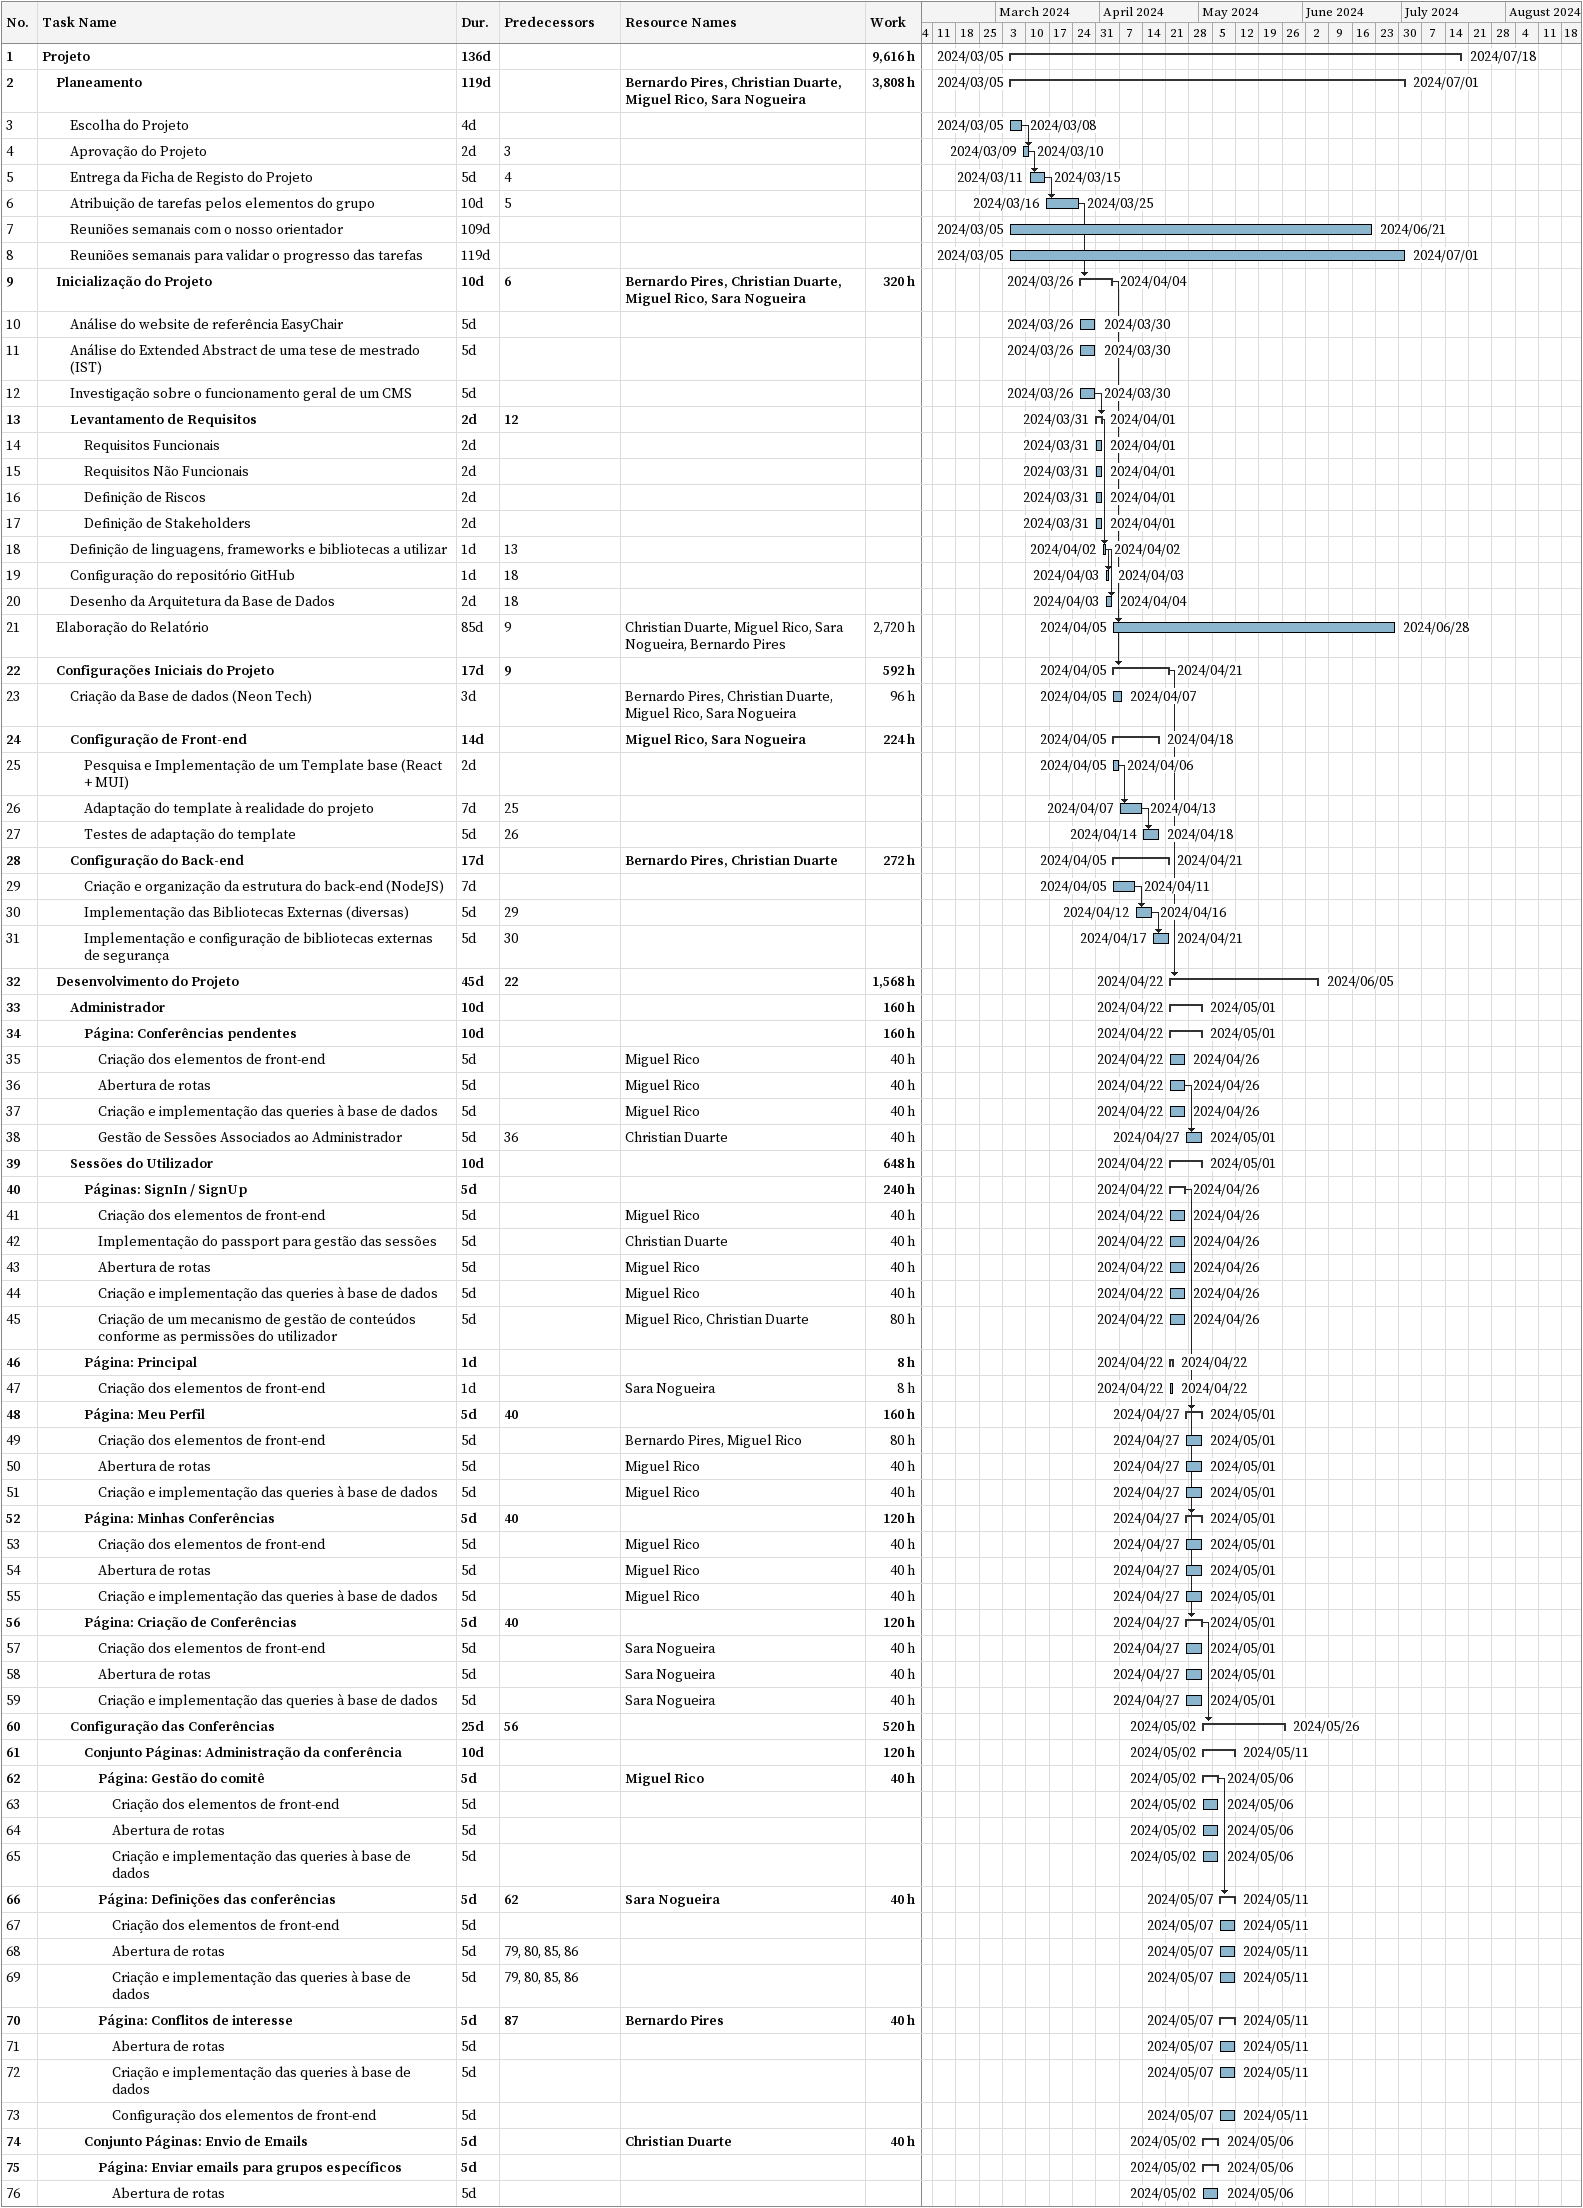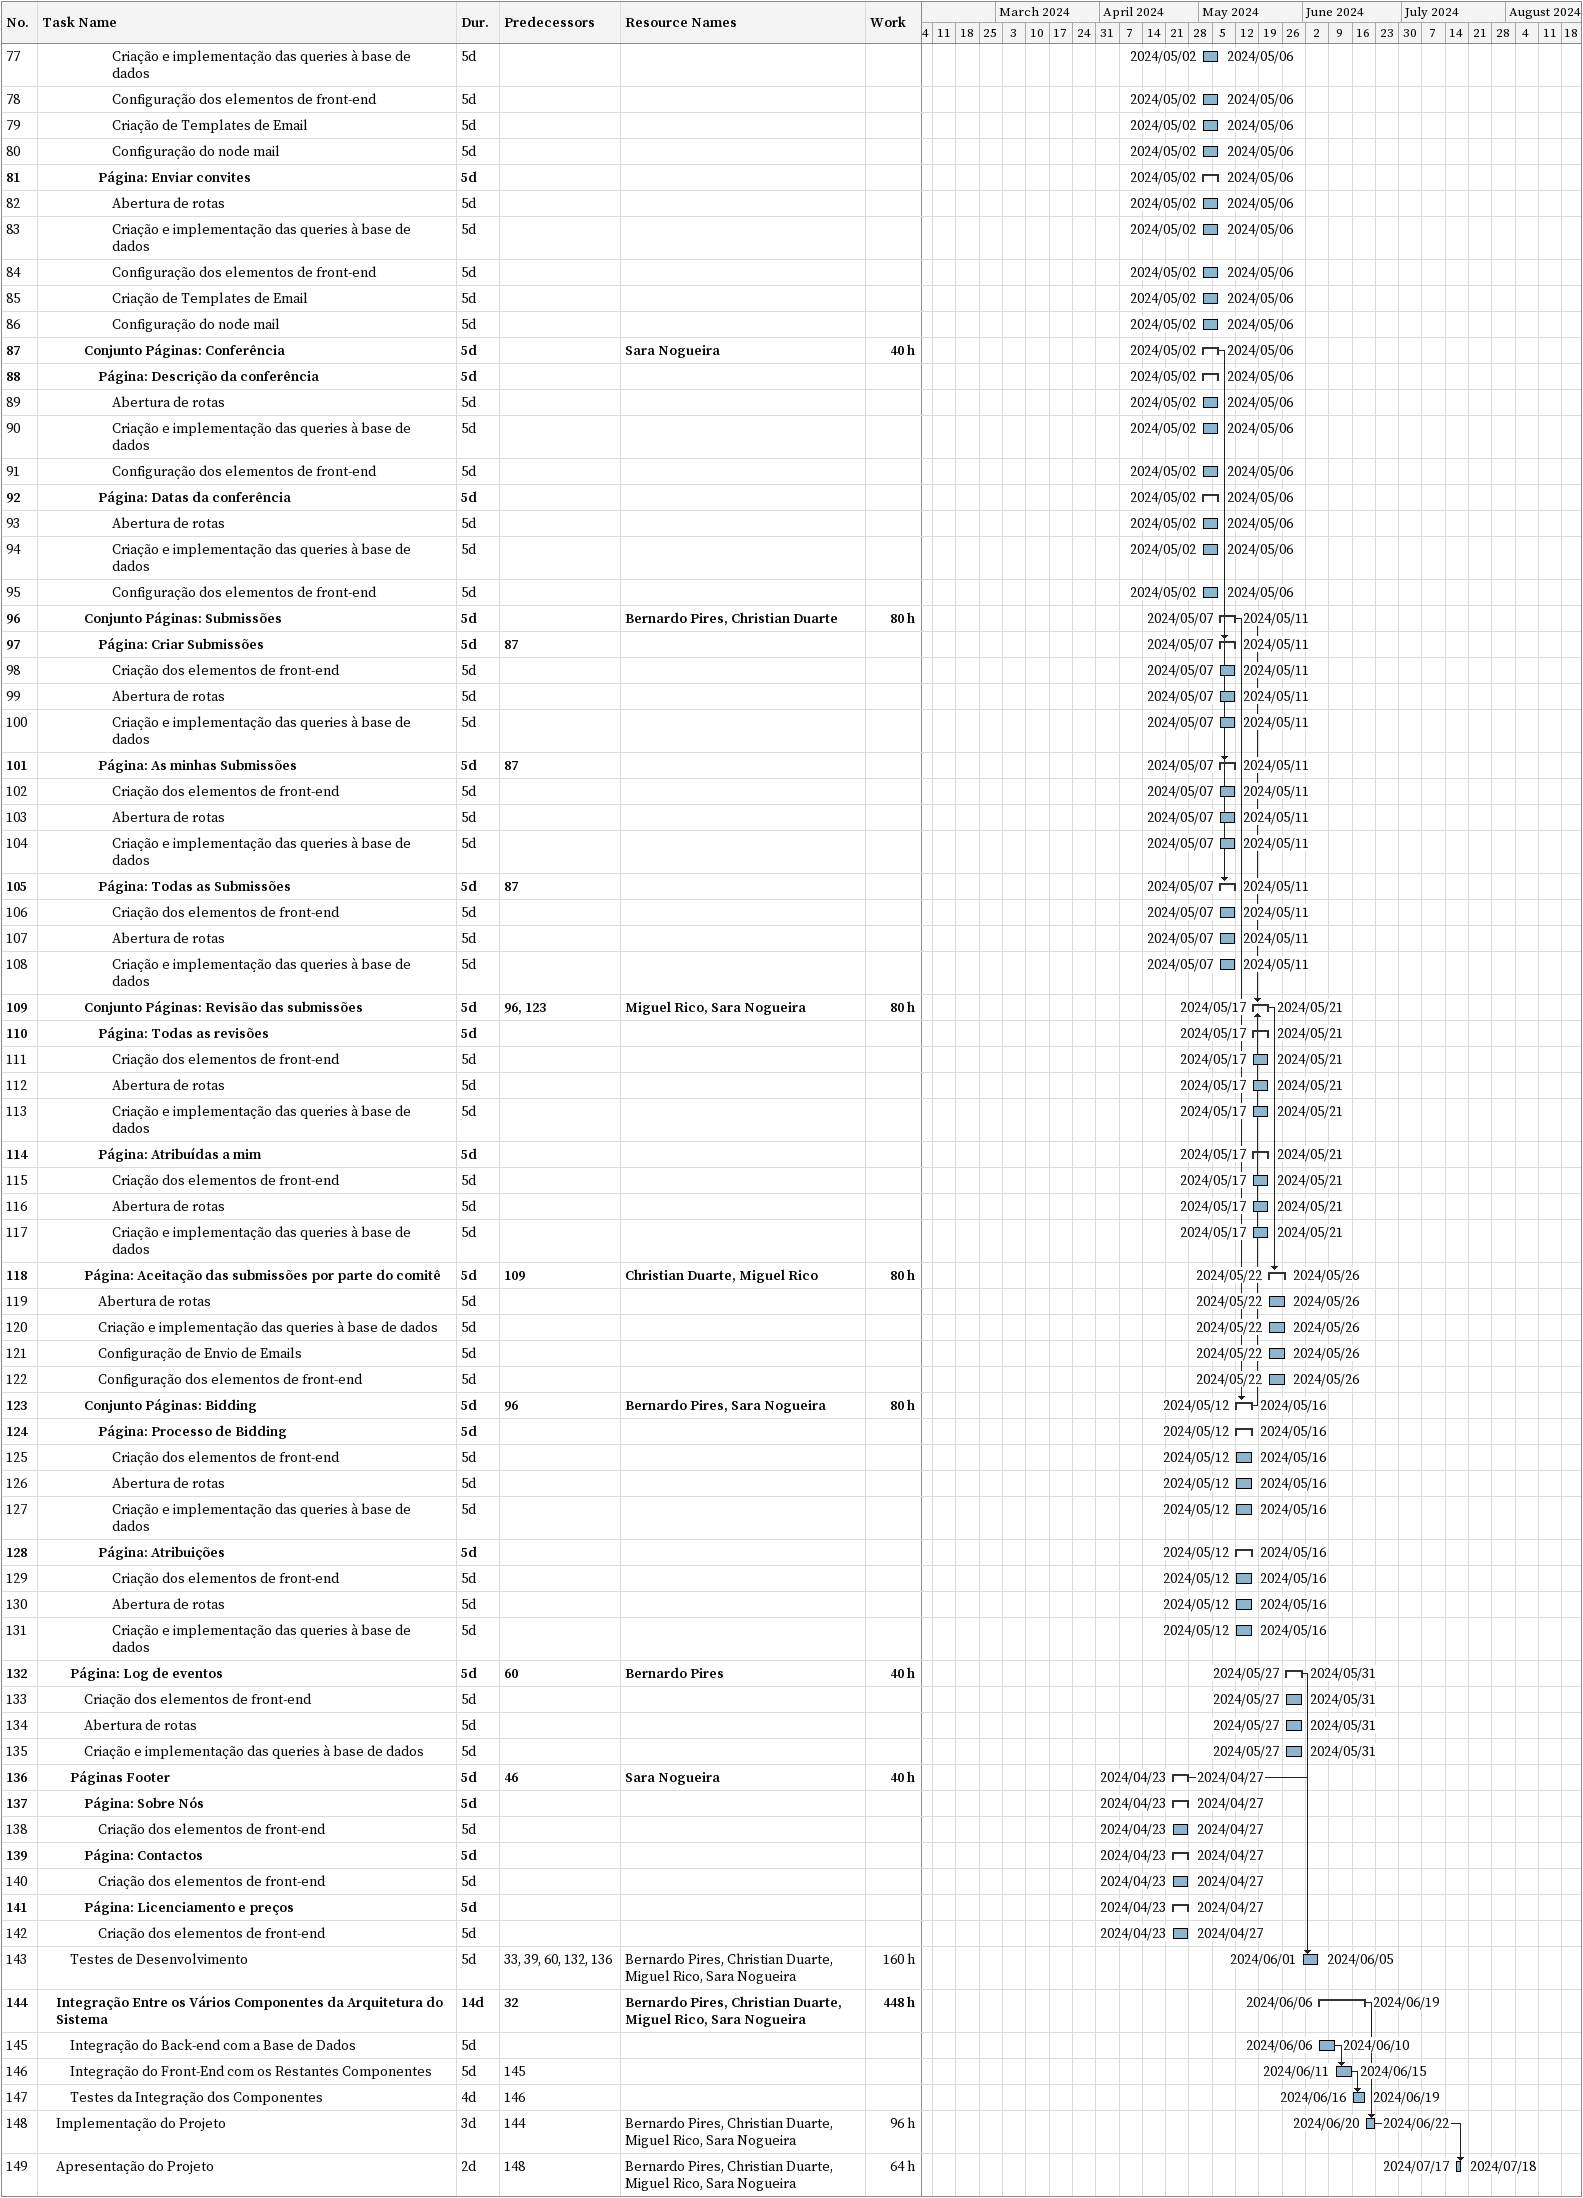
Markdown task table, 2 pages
| ID | Level | Task | Duration | Start | Finish | Predecessors | Resources | Work (h) |
|---|---|---|---|---|---|---|---|---|
| 1 | 1 | **Projeto** | 136d | 2024-03-05 | 2024-07-18 |  |  | 9616 |
| 2 | 2 | **Planeamento** | 119d | 2024-03-05 | 2024-07-01 |  | Bernardo Pires, Christian Duarte, Miguel Rico, Sara Nogueira | 3808 |
| 3 | 3 | Escolha do Projeto | 4d | 2024-03-05 | 2024-03-08 |  |  |  |
| 4 | 3 | Aprovação do Projeto | 2d | 2024-03-09 | 2024-03-10 | 3 |  |  |
| 5 | 3 | Entrega da Ficha de Registo do Projeto | 5d | 2024-03-11 | 2024-03-15 | 4 |  |  |
| 6 | 3 | Atribuição de tarefas pelos elementos do grupo | 10d | 2024-03-16 | 2024-03-25 | 5 |  |  |
| 7 | 3 | Reuniões semanais com o nosso orientador | 109d | 2024-03-05 | 2024-06-21 |  |  |  |
| 8 | 3 | Reuniões semanais para validar o progresso das tarefas | 119d | 2024-03-05 | 2024-07-01 |  |  |  |
| 9 | 2 | **Inicialização do Projeto** | 10d | 2024-03-26 | 2024-04-04 | 6 | Bernardo Pires, Christian Duarte, Miguel Rico, Sara Nogueira | 320 |
| 10 | 3 | Análise do website de referência EasyChair | 5d | 2024-03-26 | 2024-03-30 |  |  |  |
| 11 | 3 | Análise do Extended Abstract de uma tese de mestrado (IST) | 5d | 2024-03-26 | 2024-03-30 |  |  |  |
| 12 | 3 | Investigação sobre o funcionamento geral de um CMS | 5d | 2024-03-26 | 2024-03-30 |  |  |  |
| 13 | 3 | **Levantamento de Requisitos** | 2d | 2024-03-31 | 2024-04-01 | 12 |  |  |
| 14 | 4 | Requisitos Funcionais | 2d | 2024-03-31 | 2024-04-01 |  |  |  |
| 15 | 4 | Requisitos Não Funcionais | 2d | 2024-03-31 | 2024-04-01 |  |  |  |
| 16 | 4 | Definição de Riscos | 2d | 2024-03-31 | 2024-04-01 |  |  |  |
| 17 | 4 | Definição de Stakeholders | 2d | 2024-03-31 | 2024-04-01 |  |  |  |
| 18 | 3 | Definição de linguagens, frameworks e bibliotecas a utilizar | 1d | 2024-04-02 | 2024-04-02 | 13 |  |  |
| 19 | 3 | Configuração do repositório GitHub | 1d | 2024-04-03 | 2024-04-03 | 18 |  |  |
| 20 | 3 | Desenho da Arquitetura da Base de Dados | 2d | 2024-04-03 | 2024-04-04 | 18 |  |  |
| 21 | 2 | Elaboração do Relatório | 85d | 2024-04-05 | 2024-06-28 | 9 | Christian Duarte, Miguel Rico, Sara Nogueira, Bernardo Pires | 2720 |
| 22 | 2 | **Configurações Iniciais do Projeto** | 17d | 2024-04-05 | 2024-04-21 | 9 |  | 592 |
| 23 | 3 | Criação da Base de dados (Neon Tech) | 3d | 2024-04-05 | 2024-04-07 |  | Bernardo Pires, Christian Duarte, Miguel Rico, Sara Nogueira | 96 |
| 24 | 3 | **Configuração de Front-end** | 14d | 2024-04-05 | 2024-04-18 |  | Miguel Rico, Sara Nogueira | 224 |
| 25 | 4 | Pesquisa e Implementação de um Template base (React + MUI) | 2d | 2024-04-05 | 2024-04-06 |  |  |  |
| 26 | 4 | Adaptação do template à realidade do projeto | 7d | 2024-04-07 | 2024-04-13 | 25 |  |  |
| 27 | 4 | Testes de adaptação do template | 5d | 2024-04-14 | 2024-04-18 | 26 |  |  |
| 28 | 3 | **Configuração do Back-end** | 17d | 2024-04-05 | 2024-04-21 |  | Bernardo Pires, Christian Duarte | 272 |
| 29 | 4 | Criação e organização da estrutura do back-end (NodeJS) | 7d | 2024-04-05 | 2024-04-11 |  |  |  |
| 30 | 4 | Implementação das Bibliotecas Externas (diversas) | 5d | 2024-04-12 | 2024-04-16 | 29 |  |  |
| 31 | 4 | Implementação e configuração de bibliotecas externas de segurança | 5d | 2024-04-17 | 2024-04-21 | 30 |  |  |
| 32 | 2 | **Desenvolvimento do Projeto** | 45d | 2024-04-22 | 2024-06-05 | 22 |  | 1568 |
| 33 | 3 | **Administrador** | 10d | 2024-04-22 | 2024-05-01 |  |  | 160 |
| 34 | 4 | **Página: Conferências pendentes** | 10d | 2024-04-22 | 2024-05-01 |  |  | 160 |
| 35 | 5 | Criação dos elementos de front-end | 5d | 2024-04-22 | 2024-04-26 |  | Miguel Rico | 40 |
| 36 | 5 | Abertura de rotas | 5d | 2024-04-22 | 2024-04-26 |  | Miguel Rico | 40 |
| 37 | 5 | Criação e implementação das queries à base de dados | 5d | 2024-04-22 | 2024-04-26 |  | Miguel Rico | 40 |
| 38 | 5 | Gestão de Sessões Associados ao Administrador | 5d | 2024-04-27 | 2024-05-01 | 36 | Christian Duarte | 40 |
| 39 | 3 | **Sessões do Utilizador** | 10d | 2024-04-22 | 2024-05-01 |  |  | 648 |
| 40 | 4 | **Páginas: SignIn / SignUp** | 5d | 2024-04-22 | 2024-04-26 |  |  | 240 |
| 41 | 5 | Criação dos elementos de front-end | 5d | 2024-04-22 | 2024-04-26 |  | Miguel Rico | 40 |
| 42 | 5 | Implementação do passport para gestão das sessões | 5d | 2024-04-22 | 2024-04-26 |  | Christian Duarte | 40 |
| 43 | 5 | Abertura de rotas | 5d | 2024-04-22 | 2024-04-26 |  | Miguel Rico | 40 |
| 44 | 5 | Criação e implementação das queries à base de dados | 5d | 2024-04-22 | 2024-04-26 |  | Miguel Rico | 40 |
| 45 | 5 | Criação de um mecanismo de gestão de conteúdos conforme as permissões do utilizador | 5d | 2024-04-22 | 2024-04-26 |  | Miguel Rico, Christian Duarte | 80 |
| 46 | 4 | **Página: Principal** | 1d | 2024-04-22 | 2024-04-22 |  |  | 8 |
| 47 | 5 | Criação dos elementos de front-end | 1d | 2024-04-22 | 2024-04-22 |  | Sara Nogueira | 8 |
| 48 | 4 | **Página: Meu Perfil** | 5d | 2024-04-27 | 2024-05-01 | 40 |  | 160 |
| 49 | 5 | Criação dos elementos de front-end | 5d | 2024-04-27 | 2024-05-01 |  | Bernardo Pires, Miguel Rico | 80 |
| 50 | 5 | Abertura de rotas | 5d | 2024-04-27 | 2024-05-01 |  | Miguel Rico | 40 |
| 51 | 5 | Criação e implementação das queries à base de dados | 5d | 2024-04-27 | 2024-05-01 |  | Miguel Rico | 40 |
| 52 | 4 | **Página: Minhas Conferências** | 5d | 2024-04-27 | 2024-05-01 | 40 |  | 120 |
| 53 | 5 | Criação dos elementos de front-end | 5d | 2024-04-27 | 2024-05-01 |  | Miguel Rico | 40 |
| 54 | 5 | Abertura de rotas | 5d | 2024-04-27 | 2024-05-01 |  | Miguel Rico | 40 |
| 55 | 5 | Criação e implementação das queries à base de dados | 5d | 2024-04-27 | 2024-05-01 |  | Miguel Rico | 40 |
| 56 | 4 | **Página: Criação de Conferências** | 5d | 2024-04-27 | 2024-05-01 | 40 |  | 120 |
| 57 | 5 | Criação dos elementos de front-end | 5d | 2024-04-27 | 2024-05-01 |  | Sara Nogueira | 40 |
| 58 | 5 | Abertura de rotas | 5d | 2024-04-27 | 2024-05-01 |  | Sara Nogueira | 40 |
| 59 | 5 | Criação e implementação das queries à base de dados | 5d | 2024-04-27 | 2024-05-01 |  | Sara Nogueira | 40 |
| 60 | 3 | **Configuração das Conferências** | 25d | 2024-05-02 | 2024-05-26 | 56 |  | 520 |
| 61 | 4 | **Conjunto Páginas: Administração da conferência** | 10d | 2024-05-02 | 2024-05-11 |  |  | 120 |
| 62 | 5 | **Página: Gestão do comitê** | 5d | 2024-05-02 | 2024-05-06 |  | Miguel Rico | 40 |
| 63 | 6 | Criação dos elementos de front-end | 5d | 2024-05-02 | 2024-05-06 |  |  |  |
| 64 | 6 | Abertura de rotas | 5d | 2024-05-02 | 2024-05-06 |  |  |  |
| 65 | 6 | Criação e implementação das queries à base de dados | 5d | 2024-05-02 | 2024-05-06 |  |  |  |
| 66 | 5 | **Página: Definições das conferências** | 5d | 2024-05-07 | 2024-05-11 | 62 | Sara Nogueira | 40 |
| 67 | 6 | Criação dos elementos de front-end | 5d | 2024-05-07 | 2024-05-11 |  |  |  |
| 68 | 6 | Abertura de rotas | 5d | 2024-05-07 | 2024-05-11 | 79, 80, 85, 86 |  |  |
| 69 | 6 | Criação e implementação das queries à base de dados | 5d | 2024-05-07 | 2024-05-11 | 79, 80, 85, 86 |  |  |
| 70 | 5 | **Página: Conflitos de interesse** | 5d | 2024-05-07 | 2024-05-11 | 87 | Bernardo Pires | 40 |
| 71 | 6 | Abertura de rotas | 5d | 2024-05-07 | 2024-05-11 |  |  |  |
| 72 | 6 | Criação e implementação das queries à base de dados | 5d | 2024-05-07 | 2024-05-11 |  |  |  |
| 73 | 6 | Configuração dos elementos de front-end | 5d | 2024-05-07 | 2024-05-11 |  |  |  |
| 74 | 4 | **Conjunto Páginas: Envio de Emails** | 5d | 2024-05-02 | 2024-05-06 |  | Christian Duarte | 40 |
| 75 | 5 | **Página: Enviar emails para grupos específicos** | 5d | 2024-05-02 | 2024-05-06 |  |  |  |
| 76 | 6 | Abertura de rotas | 5d | 2024-05-02 | 2024-05-06 |  |  |  |
| 77 | 6 | Criação e implementação das queries à base de dados | 5d | 2024-05-02 | 2024-05-06 |  |  |  |
| 78 | 6 | Configuração dos elementos de front-end | 5d | 2024-05-02 | 2024-05-06 |  |  |  |
| 79 | 6 | Criação de Templates de Email | 5d | 2024-05-02 | 2024-05-06 |  |  |  |
| 80 | 6 | Configuração do node mail | 5d | 2024-05-02 | 2024-05-06 |  |  |  |
| 81 | 5 | **Página: Enviar convites** | 5d | 2024-05-02 | 2024-05-06 |  |  |  |
| 82 | 6 | Abertura de rotas | 5d | 2024-05-02 | 2024-05-06 |  |  |  |
| 83 | 6 | Criação e implementação das queries à base de dados | 5d | 2024-05-02 | 2024-05-06 |  |  |  |
| 84 | 6 | Configuração dos elementos de front-end | 5d | 2024-05-02 | 2024-05-06 |  |  |  |
| 85 | 6 | Criação de Templates de Email | 5d | 2024-05-02 | 2024-05-06 |  |  |  |
| 86 | 6 | Configuração do node mail | 5d | 2024-05-02 | 2024-05-06 |  |  |  |
| 87 | 4 | **Conjunto Páginas: Conferência** | 5d | 2024-05-02 | 2024-05-06 |  | Sara Nogueira | 40 |
| 88 | 5 | **Página: Descrição da conferência** | 5d | 2024-05-02 | 2024-05-06 |  |  |  |
| 89 | 6 | Abertura de rotas | 5d | 2024-05-02 | 2024-05-06 |  |  |  |
| 90 | 6 | Criação e implementação das queries à base de dados | 5d | 2024-05-02 | 2024-05-06 |  |  |  |
| 91 | 6 | Configuração dos elementos de front-end | 5d | 2024-05-02 | 2024-05-06 |  |  |  |
| 92 | 5 | **Página: Datas da conferência** | 5d | 2024-05-02 | 2024-05-06 |  |  |  |
| 93 | 6 | Abertura de rotas | 5d | 2024-05-02 | 2024-05-06 |  |  |  |
| 94 | 6 | Criação e implementação das queries à base de dados | 5d | 2024-05-02 | 2024-05-06 |  |  |  |
| 95 | 6 | Configuração dos elementos de front-end | 5d | 2024-05-02 | 2024-05-06 |  |  |  |
| 96 | 4 | **Conjunto Páginas: Submissões** | 5d | 2024-05-07 | 2024-05-11 |  | Bernardo Pires, Christian Duarte | 80 |
| 97 | 5 | **Página: Criar Submissões** | 5d | 2024-05-07 | 2024-05-11 | 87 |  |  |
| 98 | 6 | Criação dos elementos de front-end | 5d | 2024-05-07 | 2024-05-11 |  |  |  |
| 99 | 6 | Abertura de rotas | 5d | 2024-05-07 | 2024-05-11 |  |  |  |
| 100 | 6 | Criação e implementação das queries à base de dados | 5d | 2024-05-07 | 2024-05-11 |  |  |  |
| 101 | 5 | **Página: As minhas Submissões** | 5d | 2024-05-07 | 2024-05-11 | 87 |  |  |
| 102 | 6 | Criação dos elementos de front-end | 5d | 2024-05-07 | 2024-05-11 |  |  |  |
| 103 | 6 | Abertura de rotas | 5d | 2024-05-07 | 2024-05-11 |  |  |  |
| 104 | 6 | Criação e implementação das queries à base de dados | 5d | 2024-05-07 | 2024-05-11 |  |  |  |
| 105 | 5 | **Página: Todas as Submissões** | 5d | 2024-05-07 | 2024-05-11 | 87 |  |  |
| 106 | 6 | Criação dos elementos de front-end | 5d | 2024-05-07 | 2024-05-11 |  |  |  |
| 107 | 6 | Abertura de rotas | 5d | 2024-05-07 | 2024-05-11 |  |  |  |
| 108 | 6 | Criação e implementação das queries à base de dados | 5d | 2024-05-07 | 2024-05-11 |  |  |  |
| 109 | 4 | **Conjunto Páginas: Revisão das submissões** | 5d | 2024-05-17 | 2024-05-21 | 96, 123 | Miguel Rico, Sara Nogueira | 80 |
| 110 | 5 | **Página: Todas as revisões** | 5d | 2024-05-17 | 2024-05-21 |  |  |  |
| 111 | 6 | Criação dos elementos de front-end | 5d | 2024-05-17 | 2024-05-21 |  |  |  |
| 112 | 6 | Abertura de rotas | 5d | 2024-05-17 | 2024-05-21 |  |  |  |
| 113 | 6 | Criação e implementação das queries à base de dados | 5d | 2024-05-17 | 2024-05-21 |  |  |  |
| 114 | 5 | **Página: Atribuídas a mim** | 5d | 2024-05-17 | 2024-05-21 |  |  |  |
| 115 | 6 | Criação dos elementos de front-end | 5d | 2024-05-17 | 2024-05-21 |  |  |  |
| 116 | 6 | Abertura de rotas | 5d | 2024-05-17 | 2024-05-21 |  |  |  |
| 117 | 6 | Criação e implementação das queries à base de dados | 5d | 2024-05-17 | 2024-05-21 |  |  |  |
| 118 | 4 | **Página: Aceitação das submissões por parte do comitê** | 5d | 2024-05-22 | 2024-05-26 | 109 | Christian Duarte, Miguel Rico | 80 |
| 119 | 5 | Abertura de rotas | 5d | 2024-05-22 | 2024-05-26 |  |  |  |
| 120 | 5 | Criação e implementação das queries à base de dados | 5d | 2024-05-22 | 2024-05-26 |  |  |  |
| 121 | 5 | Configuração de Envio de Emails | 5d | 2024-05-22 | 2024-05-26 |  |  |  |
| 122 | 5 | Configuração dos elementos de front-end | 5d | 2024-05-22 | 2024-05-26 |  |  |  |
| 123 | 4 | **Conjunto Páginas: Bidding** | 5d | 2024-05-12 | 2024-05-16 | 96 | Bernardo Pires, Sara Nogueira | 80 |
| 124 | 5 | **Página: Processo de Bidding** | 5d | 2024-05-12 | 2024-05-16 |  |  |  |
| 125 | 6 | Criação dos elementos de front-end | 5d | 2024-05-12 | 2024-05-16 |  |  |  |
| 126 | 6 | Abertura de rotas | 5d | 2024-05-12 | 2024-05-16 |  |  |  |
| 127 | 6 | Criação e implementação das queries à base de dados | 5d | 2024-05-12 | 2024-05-16 |  |  |  |
| 128 | 5 | **Página: Atribuições** | 5d | 2024-05-12 | 2024-05-16 |  |  |  |
| 129 | 6 | Criação dos elementos de front-end | 5d | 2024-05-12 | 2024-05-16 |  |  |  |
| 130 | 6 | Abertura de rotas | 5d | 2024-05-12 | 2024-05-16 |  |  |  |
| 131 | 6 | Criação e implementação das queries à base de dados | 5d | 2024-05-12 | 2024-05-16 |  |  |  |
| 132 | 3 | **Página: Log de eventos** | 5d | 2024-05-27 | 2024-05-31 | 60 | Bernardo Pires | 40 |
| 133 | 4 | Criação dos elementos de front-end | 5d | 2024-05-27 | 2024-05-31 |  |  |  |
| 134 | 4 | Abertura de rotas | 5d | 2024-05-27 | 2024-05-31 |  |  |  |
| 135 | 4 | Criação e implementação das queries à base de dados | 5d | 2024-05-27 | 2024-05-31 |  |  |  |
| 136 | 3 | **Páginas Footer** | 5d | 2024-04-23 | 2024-04-27 | 46 | Sara Nogueira | 40 |
| 137 | 4 | **Página: Sobre Nós** | 5d | 2024-04-23 | 2024-04-27 |  |  |  |
| 138 | 5 | Criação dos elementos de front-end | 5d | 2024-04-23 | 2024-04-27 |  |  |  |
| 139 | 4 | **Página: Contactos** | 5d | 2024-04-23 | 2024-04-27 |  |  |  |
| 140 | 5 | Criação dos elementos de front-end | 5d | 2024-04-23 | 2024-04-27 |  |  |  |
| 141 | 4 | **Página: Licenciamento e preços** | 5d | 2024-04-23 | 2024-04-27 |  |  |  |
| 142 | 5 | Criação dos elementos de front-end | 5d | 2024-04-23 | 2024-04-27 |  |  |  |
| 143 | 3 | Testes de Desenvolvimento | 5d | 2024-06-01 | 2024-06-05 | 33, 39, 60, 132, 136 | Bernardo Pires, Christian Duarte, Miguel Rico, Sara Nogueira | 160 |
| 144 | 2 | **Integração Entre os Vários Componentes da Arquitetura do Sistema** | 14d | 2024-06-06 | 2024-06-19 | 32 | Bernardo Pires, Christian Duarte, Miguel Rico, Sara Nogueira | 448 |
| 145 | 3 | Integração do Back-end com a Base de Dados | 5d | 2024-06-06 | 2024-06-10 |  |  |  |
| 146 | 3 | Integração do Front-End com os Restantes Componentes | 5d | 2024-06-11 | 2024-06-15 | 145 |  |  |
| 147 | 3 | Testes da Integração dos Componentes | 4d | 2024-06-16 | 2024-06-19 | 146 |  |  |
| 148 | 2 | Implementação do Projeto | 3d | 2024-06-20 | 2024-06-22 | 144 | Bernardo Pires, Christian Duarte, Miguel Rico, Sara Nogueira | 96 |
| 149 | 2 | Apresentação do Projeto | 2d | 2024-07-17 | 2024-07-18 | 148 | Bernardo Pires, Christian Duarte, Miguel Rico, Sara Nogueira | 64 |
